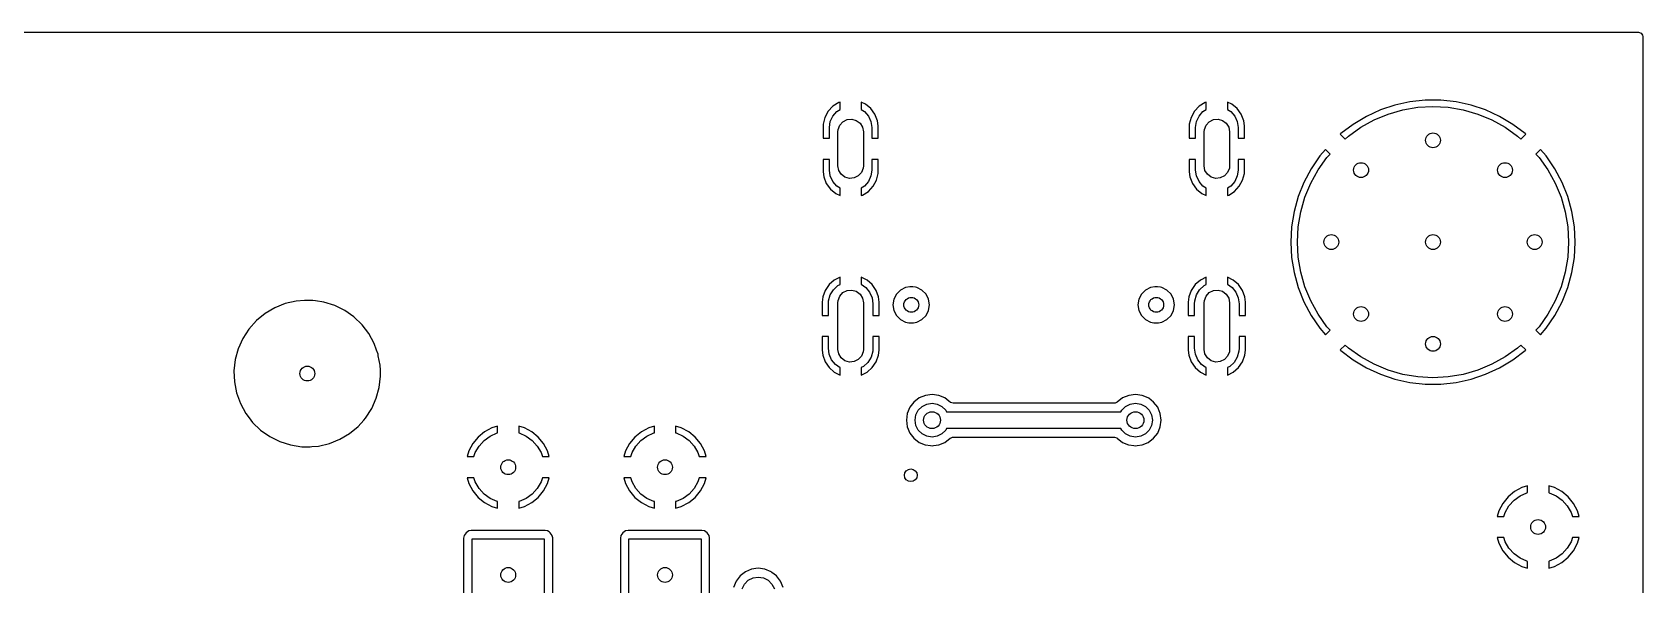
# Model space of a CAD drawing. Extents: x 0 to 2.79, y -2.39 to 0.
# Drawn here: x 1.295 to 2.791, y -0.514 to -0.001 of the extents above; entities that cross this region are included whole.
import ezdxf

# ---------------------------------------------------------------- set-up
doc = ezdxf.new("R2010")
doc.units = 0
doc.header["$MEASUREMENT"] = 0
doc.layers.add('BLACK', color=7, linetype='CONTINUOUS')

msp = doc.modelspace()

# ---------------------------------------------------------------- linework, layer by layer
at = {"layer": 'BLACK', "linetype": 'CONTINUOUS'}
for p, q in [((0.005098, -0.001201), (2.78703, -0.001201)), ((2.78703, -0.001201), (2.78932, -0.001945)), ((2.78932, -0.001945), (2.79073, -0.003894)), ((2.79073, -0.003894), (2.79093, -0.005098)), ((2.79093, -0.005098), (2.79093, -2.38703)), ((2.03425, -0.074602), (2.03114, -0.080268)), ((2.03868, -0.069889), (2.03425, -0.074602)), ((2.04414, -0.066425), (2.03868, -0.069889)), ((2.03868, -0.069889), (2.03868, -0.069889)), ((2.04223, -0.074887), (2.04528, -0.072928)), ((2.04528, -0.066054), (2.04414, -0.066425)), ((2.04528, -0.072928), (2.04528, -0.066054)), ((2.06894, -0.067985), (2.06496, -0.066113)), ((2.06496, -0.066113), (2.06496, -0.072928)), ((2.06496, -0.072928), (2.06801, -0.074887)), ((2.07392, -0.072107), (2.06894, -0.067985)), ((2.07772, -0.077337), (2.07392, -0.072107)), ((2.37441, -0.074602), (2.37129, -0.080268)), ((2.37883, -0.069889), (2.37441, -0.074602)), ((2.38429, -0.066425), (2.37883, -0.069889)), ((2.37883, -0.069889), (2.37883, -0.069889)), ((2.38238, -0.074887), (2.38543, -0.072928)), ((2.38543, -0.066054), (2.38429, -0.066425)), ((2.38543, -0.072928), (2.38543, -0.066054)), ((2.4091, -0.067985), (2.40512, -0.066113)), ((2.40512, -0.066113), (2.40512, -0.072928)), ((2.40512, -0.072928), (2.40817, -0.074887)), ((2.41408, -0.072107), (2.4091, -0.067985)), ((2.41788, -0.077337), (2.41408, -0.072107)), ((2.54717, -0.073361), (2.53419, -0.079366)), ((2.56073, -0.068794), (2.54717, -0.073361)), ((2.55445, -0.077148), (2.56803, -0.073237)), ((2.57469, -0.06572), (2.56073, -0.068794)), ((2.56073, -0.068794), (2.56073, -0.068794)), ((2.56803, -0.073237), (2.58196, -0.070871)), ((2.58891, -0.064173), (2.57469, -0.06572)), ((2.58196, -0.070871), (2.59606, -0.070079)), ((2.60321, -0.064173), (2.58891, -0.064173)), ((2.59606, -0.070079), (2.61017, -0.070871)), ((2.61743, -0.06572), (2.60321, -0.064173)), ((2.61017, -0.070871), (2.6241, -0.073237)), ((2.6314, -0.068794), (2.61743, -0.06572)), ((2.61743, -0.06572), (2.61743, -0.06572)), ((2.6241, -0.073237), (2.63767, -0.077148)), ((2.64495, -0.073361), (2.6314, -0.068794)), ((2.65793, -0.079366), (2.64495, -0.073361)), ((2.03114, -0.080268), (2.02953, -0.086531)), ((2.02953, -0.086531), (2.02953, -0.099606)), ((2.03543, -0.089764), (2.03623, -0.084218)), ((2.03623, -0.084218), (2.03856, -0.079121)), ((2.03856, -0.079121), (2.04223, -0.074887)), ((2.04351, -0.091531), (2.04508, -0.087483)), ((2.04508, -0.087483), (2.048, -0.084275)), ((2.048, -0.084275), (2.05189, -0.082341)), ((2.05189, -0.082341), (2.05621, -0.08194)), ((2.05621, -0.08194), (2.06038, -0.083128)), ((2.06038, -0.083128), (2.06385, -0.085744)), ((2.06385, -0.085744), (2.06613, -0.089434)), ((2.06613, -0.089434), (2.06693, -0.093701)), ((2.06801, -0.074887), (2.07168, -0.079121)), ((2.07168, -0.079121), (2.07401, -0.084218)), ((2.07401, -0.084218), (2.0748, -0.089764)), ((2.07772, -0.077338), (2.07772, -0.077337)), ((2.0801, -0.083349), (2.07772, -0.077338)), ((2.08071, -0.088154), (2.0801, -0.083349)), ((2.0801, -0.083349), (2.0801, -0.083349)), ((2.08071, -0.099606), (2.08071, -0.088154)), ((2.37129, -0.080268), (2.36969, -0.086531)), ((2.36969, -0.086531), (2.36969, -0.099606)), ((2.37559, -0.089764), (2.37639, -0.084218)), ((2.37639, -0.084218), (2.37872, -0.079121)), ((2.37872, -0.079121), (2.38238, -0.074887)), ((2.38367, -0.091531), (2.38523, -0.087483)), ((2.38523, -0.087483), (2.38816, -0.084275)), ((2.38816, -0.084275), (2.39204, -0.082341)), ((2.39204, -0.082341), (2.39637, -0.08194)), ((2.39637, -0.08194), (2.40054, -0.083128)), ((2.40054, -0.083128), (2.404, -0.085744)), ((2.404, -0.085744), (2.40629, -0.089434)), ((2.40629, -0.089434), (2.40709, -0.093701)), ((2.40817, -0.074887), (2.41184, -0.079121)), ((2.41184, -0.079121), (2.41416, -0.084218)), ((2.41416, -0.084218), (2.41496, -0.089764)), ((2.41788, -0.077338), (2.41788, -0.077337)), ((2.42026, -0.083349), (2.41788, -0.077338)), ((2.42087, -0.088154), (2.42026, -0.083349)), ((2.42026, -0.083349), (2.42026, -0.083349)), ((2.42087, -0.099606), (2.42087, -0.088154)), ((2.52194, -0.086739), (2.51055, -0.095394)), ((2.51751, -0.097564), (2.52904, -0.089389)), ((2.53419, -0.079366), (2.52194, -0.086739)), ((2.52194, -0.086739), (2.52194, -0.086739)), ((2.52904, -0.089389), (2.5414, -0.082555)), ((2.53419, -0.079366), (2.53419, -0.079366)), ((2.5414, -0.082555), (2.55445, -0.077148)), ((2.63767, -0.077148), (2.65073, -0.082555)), ((2.65073, -0.082555), (2.66309, -0.089389)), ((2.67019, -0.086739), (2.65793, -0.079366)), ((2.65793, -0.079366), (2.65793, -0.079366)), ((2.66309, -0.089389), (2.67461, -0.097564)), ((2.68157, -0.095394), (2.67019, -0.086739)), ((2.67019, -0.086739), (2.67019, -0.086739)), ((2.02953, -0.099606), (2.02953, -0.099606)), ((2.02953, -0.099606), (2.03543, -0.099606)), ((2.03543, -0.099606), (2.03543, -0.089764)), ((2.04331, -0.093701), (2.04351, -0.091531)), ((2.04331, -0.125197), (2.04331, -0.093701)), ((2.06693, -0.093701), (2.06693, -0.125197)), ((2.0748, -0.089764), (2.0748, -0.099606)), ((2.0748, -0.099606), (2.08071, -0.099606)), ((2.08071, -0.099606), (2.08071, -0.099606)), ((2.36969, -0.099606), (2.36969, -0.099606)), ((2.36969, -0.099606), (2.37559, -0.099606)), ((2.37559, -0.099606), (2.37559, -0.089764)), ((2.38346, -0.093701), (2.38367, -0.091531)), ((2.38346, -0.125197), (2.38346, -0.093701)), ((2.40709, -0.093701), (2.40709, -0.125197)), ((2.41496, -0.089764), (2.41496, -0.099606)), ((2.41496, -0.099606), (2.42087, -0.099606)), ((2.42087, -0.099606), (2.42087, -0.099606)), ((2.51055, -0.095394), (2.50992, -0.095997)), ((2.50992, -0.095997), (2.51433, -0.10041)), ((2.51055, -0.095394), (2.51055, -0.095394)), ((2.51433, -0.10041), (2.51751, -0.097564)), ((2.67461, -0.097564), (2.6778, -0.10041)), ((2.6778, -0.10041), (2.68221, -0.095997)), ((2.68221, -0.095997), (2.68157, -0.095394)), ((2.03543, -0.119291), (2.02953, -0.119291)), ((2.02953, -0.119291), (2.02953, -0.119291)), ((2.02953, -0.119291), (2.02953, -0.130744)), ((2.03543, -0.129134), (2.03543, -0.119291)), ((2.08071, -0.119291), (2.0748, -0.119291)), ((2.0748, -0.119291), (2.0748, -0.129134)), ((2.08071, -0.130744), (2.08071, -0.119291)), ((2.08071, -0.119291), (2.08071, -0.119291)), ((2.37559, -0.119291), (2.36969, -0.119291)), ((2.36969, -0.119291), (2.36969, -0.119291)), ((2.36969, -0.119291), (2.36969, -0.130744)), ((2.37559, -0.129134), (2.37559, -0.119291)), ((2.42087, -0.119291), (2.41496, -0.119291)), ((2.41496, -0.119291), (2.41496, -0.129134)), ((2.42087, -0.132367), (2.42087, -0.119291)), ((2.42087, -0.119291), (2.42087, -0.119291)), ((2.49091, -0.11613), (2.48289, -0.127966)), ((2.48939, -0.129035), (2.49756, -0.117513)), ((2.4961, -0.110021), (2.49091, -0.116129)), ((2.49091, -0.116129), (2.49091, -0.11613)), ((2.50041, -0.114329), (2.4961, -0.110021)), ((2.49756, -0.117513), (2.50041, -0.114329)), ((2.69602, -0.110021), (2.69172, -0.114329)), ((2.69172, -0.114329), (2.69456, -0.117513)), ((2.69456, -0.117513), (2.70274, -0.129035)), ((2.70121, -0.116129), (2.69602, -0.110021)), ((2.70121, -0.11613), (2.70121, -0.116129)), ((2.70924, -0.127966), (2.70121, -0.11613)), ((2.02953, -0.130744), (2.03013, -0.135548)), ((2.03623, -0.13468), (2.03543, -0.129134)), ((2.0441, -0.129463), (2.04331, -0.125197)), ((2.04639, -0.133154), (2.0441, -0.129463)), ((2.04985, -0.13577), (2.04639, -0.133154)), ((2.06224, -0.134622), (2.05835, -0.136557)), ((2.06516, -0.131415), (2.06224, -0.134622)), ((2.06673, -0.127367), (2.06516, -0.131415)), ((2.06693, -0.125197), (2.06673, -0.127367)), ((2.0748, -0.129134), (2.07401, -0.13468)), ((2.0791, -0.138629), (2.08071, -0.132367)), ((2.08071, -0.132367), (2.08071, -0.130744)), ((2.08071, -0.132367), (2.08071, -0.132367)), ((2.36969, -0.130744), (2.37029, -0.135548)), ((2.37639, -0.13468), (2.37559, -0.129134)), ((2.38426, -0.129463), (2.38346, -0.125197)), ((2.38655, -0.133154), (2.38426, -0.129463)), ((2.39001, -0.13577), (2.38655, -0.133154)), ((2.40239, -0.134622), (2.39851, -0.136557)), ((2.40532, -0.131415), (2.40239, -0.134622)), ((2.40689, -0.127367), (2.40532, -0.131415)), ((2.40709, -0.125197), (2.40689, -0.127367)), ((2.41496, -0.129134), (2.41416, -0.13468)), ((2.41926, -0.138629), (2.42087, -0.132367)), ((2.42087, -0.132367), (2.42087, -0.132367)), ((2.48289, -0.127966), (2.47619, -0.140603)), ((2.48256, -0.1414), (2.48939, -0.129035)), ((2.70274, -0.129035), (2.70957, -0.1414)), ((2.71594, -0.140603), (2.70924, -0.127966)), ((2.03013, -0.135548), (2.03013, -0.135549)), ((2.03013, -0.135549), (2.03251, -0.14156)), ((2.03251, -0.14156), (2.03251, -0.14156)), ((2.03251, -0.14156), (2.03632, -0.146791)), ((2.03856, -0.139776), (2.03623, -0.13468)), ((2.03632, -0.146791), (2.0413, -0.150912)), ((2.04223, -0.144011), (2.03856, -0.139776)), ((2.04528, -0.14597), (2.04223, -0.144011)), ((2.04528, -0.152784), (2.04528, -0.14597)), ((2.05403, -0.136957), (2.04985, -0.13577)), ((2.05835, -0.136557), (2.05403, -0.136957)), ((2.06801, -0.144011), (2.06496, -0.14597)), ((2.06496, -0.14597), (2.06496, -0.152843)), ((2.0661, -0.152473), (2.07156, -0.149008)), ((2.07168, -0.139776), (2.06801, -0.144011)), ((2.07156, -0.149008), (2.07599, -0.144295)), ((2.07156, -0.149008), (2.07156, -0.149008)), ((2.07401, -0.13468), (2.07168, -0.139776)), ((2.07599, -0.144295), (2.0791, -0.138629)), ((2.37029, -0.135548), (2.37029, -0.135549)), ((2.37029, -0.135549), (2.37267, -0.14156)), ((2.37267, -0.14156), (2.37267, -0.14156)), ((2.37267, -0.14156), (2.37647, -0.146791)), ((2.37872, -0.139776), (2.37639, -0.13468)), ((2.37647, -0.146791), (2.38145, -0.150912)), ((2.38238, -0.144011), (2.37872, -0.139776)), ((2.38543, -0.14597), (2.38238, -0.144011)), ((2.38543, -0.152784), (2.38543, -0.14597)), ((2.39419, -0.136957), (2.39001, -0.13577)), ((2.39851, -0.136557), (2.39419, -0.136957)), ((2.40817, -0.144011), (2.40512, -0.14597)), ((2.40512, -0.14597), (2.40512, -0.152843)), ((2.40626, -0.152473), (2.41172, -0.149008)), ((2.41184, -0.139776), (2.40817, -0.144011)), ((2.41172, -0.149008), (2.41614, -0.144295)), ((2.41172, -0.149008), (2.41172, -0.149008)), ((2.41416, -0.13468), (2.41184, -0.139776)), ((2.41614, -0.144295), (2.41926, -0.138629)), ((2.47619, -0.140603), (2.47089, -0.153889)), ((2.47715, -0.154453), (2.48256, -0.1414)), ((2.70957, -0.1414), (2.71498, -0.154453)), ((2.72123, -0.153889), (2.71594, -0.140603)), ((2.0413, -0.150912), (2.04528, -0.152784)), ((2.06496, -0.152843), (2.0661, -0.152473)), ((2.38145, -0.150912), (2.38543, -0.152784)), ((2.40512, -0.152843), (2.40626, -0.152473)), ((2.47089, -0.153889), (2.46707, -0.167669)), ((2.47089, -0.153889), (2.47089, -0.153889)), ((2.47324, -0.168029), (2.47715, -0.154453)), ((2.71498, -0.154453), (2.71889, -0.168029)), ((2.72506, -0.167669), (2.72123, -0.153889)), ((2.72123, -0.153889), (2.72123, -0.153889)), ((2.46707, -0.167669), (2.46475, -0.181782)), ((2.47087, -0.181957), (2.47324, -0.168029)), ((2.71889, -0.168029), (2.72126, -0.181957)), ((2.72737, -0.181782), (2.72506, -0.167669)), ((2.46475, -0.181782), (2.46398, -0.196063)), ((2.47008, -0.196063), (2.47087, -0.181957)), ((2.72126, -0.181957), (2.72205, -0.196063)), ((2.72815, -0.196063), (2.72737, -0.181782)), ((2.46398, -0.196063), (2.46475, -0.210344)), ((2.47087, -0.210169), (2.47008, -0.196063)), ((2.72205, -0.196063), (2.72126, -0.210169)), ((2.72737, -0.210344), (2.72815, -0.196063)), ((2.46475, -0.210344), (2.46707, -0.224457)), ((2.47324, -0.224097), (2.47087, -0.210169)), ((2.47715, -0.237673), (2.47324, -0.224097)), ((2.71889, -0.224097), (2.71498, -0.237673)), ((2.72126, -0.210169), (2.71889, -0.224097)), ((2.72506, -0.224457), (2.72737, -0.210344)), ((2.03508, -0.235595), (2.03141, -0.240906)), ((2.03991, -0.231315), (2.03508, -0.235595)), ((2.03908, -0.240302), (2.0432, -0.23646)), ((2.04528, -0.2285), (2.03991, -0.231315)), ((2.0432, -0.23646), (2.04528, -0.235384)), ((2.04528, -0.235384), (2.04528, -0.2285)), ((2.04528, -0.2285), (2.04528, -0.2285)), ((2.07033, -0.231315), (2.06496, -0.2285)), ((2.06496, -0.2285), (2.06496, -0.23523)), ((2.06496, -0.23523), (2.06923, -0.238241)), ((2.06923, -0.238241), (2.07278, -0.242607)), ((2.07516, -0.235595), (2.07033, -0.231315)), ((2.07882, -0.240906), (2.07516, -0.235595)), ((2.10618, -0.2382), (2.10145, -0.240609)), ((2.1101, -0.237579), (2.10618, -0.2382)), ((2.10618, -0.2382), (2.10618, -0.2382)), ((2.11274, -0.237579), (2.1101, -0.237579)), ((2.1101, -0.237579), (2.1101, -0.237579)), ((2.11535, -0.237993), (2.11274, -0.237579)), ((2.11274, -0.237579), (2.11274, -0.237579)), ((2.11666, -0.2382), (2.11535, -0.237993)), ((2.12139, -0.240609), (2.11666, -0.2382)), ((2.11666, -0.2382), (2.11666, -0.2382)), ((2.11666, -0.2382), (2.11666, -0.2382)), ((2.33373, -0.2382), (2.32901, -0.240609)), ((2.33374, -0.2382), (2.33373, -0.2382)), ((2.33766, -0.237579), (2.33374, -0.2382)), ((2.34029, -0.237579), (2.33766, -0.237579)), ((2.33766, -0.237579), (2.33766, -0.237579)), ((2.34291, -0.237993), (2.34029, -0.237579)), ((2.34029, -0.237579), (2.34029, -0.237579)), ((2.34422, -0.2382), (2.34291, -0.237993)), ((2.34895, -0.240609), (2.34422, -0.2382)), ((2.34422, -0.2382), (2.34422, -0.2382)), ((2.34422, -0.2382), (2.34422, -0.2382)), ((2.37524, -0.235595), (2.37157, -0.240906)), ((2.38007, -0.231315), (2.37524, -0.235595)), ((2.37924, -0.240302), (2.38336, -0.23646)), ((2.38543, -0.2285), (2.38007, -0.231315)), ((2.38336, -0.23646), (2.38543, -0.235384)), ((2.38543, -0.235384), (2.38543, -0.2285)), ((2.38543, -0.2285), (2.38543, -0.2285)), ((2.41048, -0.231315), (2.40512, -0.2285)), ((2.40512, -0.2285), (2.40512, -0.23523)), ((2.40512, -0.23523), (2.40938, -0.238241)), ((2.40938, -0.238241), (2.41294, -0.242607)), ((2.41531, -0.235595), (2.41048, -0.231315)), ((2.41898, -0.240906), (2.41531, -0.235595)), ((2.46707, -0.224457), (2.47089, -0.238237)), ((2.47089, -0.238237), (2.47089, -0.238237)), ((2.47089, -0.238237), (2.47619, -0.251523)), ((2.48256, -0.250726), (2.47715, -0.237673)), ((2.71498, -0.237673), (2.70957, -0.250726)), ((2.71594, -0.251523), (2.72123, -0.238237)), ((2.72123, -0.238237), (2.72506, -0.224457)), ((2.72123, -0.238237), (2.72123, -0.238237)), ((1.52984, -0.253152), (1.52016, -0.257052)), ((1.53999, -0.250776), (1.52984, -0.253152)), ((1.54779, -0.250177), (1.53999, -0.250776)), ((1.53999, -0.250776), (1.53999, -0.250776)), ((1.55561, -0.250177), (1.54779, -0.250177)), ((1.54779, -0.250177), (1.54779, -0.250177)), ((1.54779, -0.250177), (1.54779, -0.250177)), ((1.55791, -0.250533), (1.55561, -0.250177)), ((1.56592, -0.251769), (1.55791, -0.250533)), ((1.57586, -0.254917), (1.56592, -0.251769)), ((2.02913, -0.24694), (2.02854, -0.251738)), ((2.02854, -0.251738), (2.02854, -0.251739)), ((2.02854, -0.251739), (2.02854, -0.264173)), ((2.03141, -0.240906), (2.02913, -0.24694)), ((2.02913, -0.24694), (2.02913, -0.24694)), ((2.03141, -0.240906), (2.03141, -0.240906)), ((2.03445, -0.253346), (2.03464, -0.250532)), ((2.03445, -0.264173), (2.03445, -0.253346)), ((2.03464, -0.250532), (2.03616, -0.245112)), ((2.03616, -0.245112), (2.03908, -0.240302)), ((2.04331, -0.252362), (2.04351, -0.250192)), ((2.04331, -0.295669), (2.04331, -0.252362)), ((2.04351, -0.250192), (2.04508, -0.246144)), ((2.04508, -0.246144), (2.048, -0.242937)), ((2.048, -0.242937), (2.05189, -0.241002)), ((2.05189, -0.241002), (2.05621, -0.240602)), ((2.05621, -0.240602), (2.06038, -0.241789)), ((2.06038, -0.241789), (2.06385, -0.244405)), ((2.06385, -0.244405), (2.06613, -0.248096)), ((2.06613, -0.248096), (2.06693, -0.252362)), ((2.06693, -0.252362), (2.06693, -0.295669)), ((2.07278, -0.242607), (2.07502, -0.24777)), ((2.07502, -0.24777), (2.07579, -0.253346)), ((2.07579, -0.253346), (2.07579, -0.264173)), ((2.08111, -0.24694), (2.07882, -0.240906)), ((2.07882, -0.240906), (2.07882, -0.240906)), ((2.08169, -0.251738), (2.08111, -0.24694)), ((2.08111, -0.24694), (2.08111, -0.24694)), ((2.08169, -0.251739), (2.08169, -0.251738)), ((2.08169, -0.254331), (2.08169, -0.251739)), ((2.09529, -0.249089), (2.09446, -0.254331)), ((2.0977, -0.244361), (2.09529, -0.249089)), ((2.09529, -0.249089), (2.09529, -0.249089)), ((2.10145, -0.240609), (2.0977, -0.244361)), ((2.12514, -0.244361), (2.12139, -0.240609)), ((2.12139, -0.240609), (2.12139, -0.240609)), ((2.12755, -0.24909), (2.12514, -0.244361)), ((2.12838, -0.254331), (2.12755, -0.24909)), ((2.32285, -0.249089), (2.32202, -0.254331)), ((2.32525, -0.244361), (2.32285, -0.249089)), ((2.32285, -0.249089), (2.32285, -0.249089)), ((2.32901, -0.240609), (2.32525, -0.244361)), ((2.3527, -0.244361), (2.34895, -0.240609)), ((2.34895, -0.240609), (2.34895, -0.240609)), ((2.35511, -0.24909), (2.3527, -0.244361)), ((2.35594, -0.254331), (2.35511, -0.24909)), ((2.36928, -0.24694), (2.3687, -0.251738)), ((2.3687, -0.251738), (2.3687, -0.251739)), ((2.3687, -0.251739), (2.3687, -0.264173)), ((2.37157, -0.240906), (2.36928, -0.24694)), ((2.36928, -0.24694), (2.36928, -0.24694)), ((2.37157, -0.240906), (2.37157, -0.240906)), ((2.37461, -0.253346), (2.3748, -0.250532)), ((2.37461, -0.264173), (2.37461, -0.253346)), ((2.3748, -0.250532), (2.37632, -0.245112)), ((2.37632, -0.245112), (2.37924, -0.240302)), ((2.38346, -0.252362), (2.38367, -0.250192)), ((2.38346, -0.295669), (2.38346, -0.252362)), ((2.38367, -0.250192), (2.38523, -0.246144)), ((2.38523, -0.246144), (2.38816, -0.242937)), ((2.38816, -0.242937), (2.39204, -0.241002)), ((2.39204, -0.241002), (2.39637, -0.240602)), ((2.39637, -0.240602), (2.40054, -0.241789)), ((2.40054, -0.241789), (2.404, -0.244405)), ((2.404, -0.244405), (2.40629, -0.248096)), ((2.40629, -0.248096), (2.40709, -0.252362)), ((2.40709, -0.252362), (2.40709, -0.295669)), ((2.41294, -0.242607), (2.41518, -0.24777)), ((2.41518, -0.24777), (2.41594, -0.253346)), ((2.41594, -0.253346), (2.41594, -0.264173)), ((2.42127, -0.24694), (2.41898, -0.240906)), ((2.41898, -0.240906), (2.41898, -0.240906)), ((2.42185, -0.251738), (2.42127, -0.24694)), ((2.42127, -0.24694), (2.42127, -0.24694)), ((2.42185, -0.251739), (2.42185, -0.251738)), ((2.42185, -0.264173), (2.42185, -0.251739)), ((2.47619, -0.251523), (2.48289, -0.26416)), ((2.48939, -0.263091), (2.48256, -0.250726)), ((2.70957, -0.250726), (2.70274, -0.263091)), ((2.70924, -0.26416), (2.71594, -0.251523)), ((1.50315, -0.269019), (1.49621, -0.276806)), ((1.5112, -0.262382), (1.50315, -0.269019)), ((1.50315, -0.269019), (1.50315, -0.269019)), ((1.52016, -0.257052), (1.5112, -0.262382)), ((1.58521, -0.259545), (1.57586, -0.254917)), ((1.57586, -0.254917), (1.57586, -0.254917)), ((1.58525, -0.259572), (1.58521, -0.259545)), ((1.58521, -0.259545), (1.58521, -0.259545)), ((1.59374, -0.265546), (1.58525, -0.259572)), ((1.60126, -0.27278), (1.59374, -0.265546)), ((2.02854, -0.264173), (2.02854, -0.264173)), ((2.02854, -0.264173), (2.03445, -0.264173)), ((2.07579, -0.264173), (2.08169, -0.264173)), ((2.08169, -0.264173), (2.08169, -0.254331)), ((2.08169, -0.264173), (2.08169, -0.264173)), ((2.09446, -0.254331), (2.09446, -0.254331)), ((2.09446, -0.254331), (2.09529, -0.259572)), ((2.09529, -0.259572), (2.09529, -0.259572)), ((2.09529, -0.259572), (2.09763, -0.264173)), ((2.09763, -0.264173), (2.0977, -0.2643)), ((2.0977, -0.2643), (2.10145, -0.268052)), ((2.10145, -0.268052), (2.10145, -0.268052)), ((2.10145, -0.268052), (2.10618, -0.270461)), ((2.11666, -0.270461), (2.12139, -0.268052)), ((2.12139, -0.268052), (2.12514, -0.2643)), ((2.12514, -0.2643), (2.12755, -0.259572)), ((2.12755, -0.259572), (2.12838, -0.254331)), ((2.32202, -0.254331), (2.32202, -0.254331)), ((2.32202, -0.254331), (2.32285, -0.259572)), ((2.32285, -0.259572), (2.32285, -0.259572)), ((2.32285, -0.259572), (2.32519, -0.264173)), ((2.32519, -0.264173), (2.32525, -0.2643)), ((2.32525, -0.2643), (2.32901, -0.268052)), ((2.32901, -0.268052), (2.32901, -0.268052)), ((2.32901, -0.268052), (2.33373, -0.270461)), ((2.34422, -0.270461), (2.34895, -0.268052)), ((2.34895, -0.268052), (2.3527, -0.2643)), ((2.3527, -0.2643), (2.35511, -0.259572)), ((2.35511, -0.259572), (2.35594, -0.254331)), ((2.3687, -0.264173), (2.3687, -0.264173)), ((2.3687, -0.264173), (2.37461, -0.264173)), ((2.41594, -0.264173), (2.42185, -0.264173)), ((2.42185, -0.264173), (2.42185, -0.264173)), ((2.48289, -0.26416), (2.49091, -0.275996)), ((2.49756, -0.274613), (2.48939, -0.263091)), ((2.70274, -0.263091), (2.69456, -0.274613)), ((2.70121, -0.275996), (2.70924, -0.26416)), ((1.49621, -0.276806), (1.49054, -0.285562)), ((1.49621, -0.276806), (1.49621, -0.276806)), ((1.60758, -0.281075), (1.60126, -0.27278)), ((1.60126, -0.27278), (1.60126, -0.27278)), ((1.61257, -0.290239), (1.60758, -0.281075)), ((1.60758, -0.281075), (1.60758, -0.281075)), ((1.60758, -0.281075), (1.60758, -0.281075)), ((2.03445, -0.283858), (2.02854, -0.283858)), ((2.02854, -0.283858), (2.02854, -0.283858)), ((2.02854, -0.283858), (2.02854, -0.296292)), ((2.03445, -0.294685), (2.03445, -0.283858)), ((2.08169, -0.283858), (2.07579, -0.283858)), ((2.07579, -0.283858), (2.07579, -0.294685)), ((2.08169, -0.296292), (2.08169, -0.283858)), ((2.08169, -0.283858), (2.08169, -0.283858)), ((2.10618, -0.270461), (2.10618, -0.270461)), ((2.10618, -0.270461), (2.10618, -0.270461)), ((2.10618, -0.270461), (2.10916, -0.270933)), ((2.10916, -0.270933), (2.1101, -0.271083)), ((2.1101, -0.271083), (2.1101, -0.271083)), ((2.1101, -0.271083), (2.11274, -0.271083)), ((2.11274, -0.271083), (2.11358, -0.270949)), ((2.11358, -0.270949), (2.11666, -0.270461)), ((2.33373, -0.270461), (2.33373, -0.270461)), ((2.33373, -0.270461), (2.33374, -0.270461)), ((2.33374, -0.270461), (2.33671, -0.270933)), ((2.33671, -0.270933), (2.33766, -0.271083)), ((2.33766, -0.271083), (2.33766, -0.271083)), ((2.33766, -0.271083), (2.34029, -0.271083)), ((2.34029, -0.271083), (2.34114, -0.270949)), ((2.34114, -0.270949), (2.34422, -0.270461)), ((2.37461, -0.283858), (2.3687, -0.283858)), ((2.3687, -0.283858), (2.3687, -0.283858)), ((2.3687, -0.283858), (2.3687, -0.296292)), ((2.37461, -0.294685), (2.37461, -0.283858)), ((2.42185, -0.283858), (2.41594, -0.283858)), ((2.41594, -0.283858), (2.41594, -0.294685)), ((2.42185, -0.296292), (2.42185, -0.283858)), ((2.42185, -0.283858), (2.42185, -0.283858)), ((2.49091, -0.275996), (2.49091, -0.275997)), ((2.49091, -0.275997), (2.4961, -0.282105)), ((2.4961, -0.282105), (2.50041, -0.277797)), ((2.50041, -0.277797), (2.49756, -0.274613)), ((2.69456, -0.274613), (2.69172, -0.277797)), ((2.69172, -0.277797), (2.69602, -0.282105)), ((2.69602, -0.282105), (2.70121, -0.275997)), ((2.70121, -0.275997), (2.70121, -0.275996)), ((1.48627, -0.295081), (1.48351, -0.305138)), ((1.49054, -0.285562), (1.48627, -0.29508)), ((1.48627, -0.29508), (1.48627, -0.295081)), ((1.61474, -0.296292), (1.61257, -0.290239)), ((1.61609, -0.300056), (1.61474, -0.296292)), ((2.02854, -0.296292), (2.02854, -0.296293)), ((2.02854, -0.296293), (2.02913, -0.301091)), ((2.03522, -0.300262), (2.03445, -0.294685)), ((2.0441, -0.299936), (2.04331, -0.295669)), ((2.06673, -0.29784), (2.06516, -0.301887)), ((2.06693, -0.295669), (2.06673, -0.29784)), ((2.07559, -0.297499), (2.07408, -0.30292)), ((2.07579, -0.294685), (2.07559, -0.297499)), ((2.08111, -0.301091), (2.08169, -0.296293)), ((2.08169, -0.296293), (2.08169, -0.296292)), ((2.3687, -0.296292), (2.3687, -0.296293)), ((2.3687, -0.296293), (2.36928, -0.301091)), ((2.37537, -0.300262), (2.37461, -0.294685)), ((2.38426, -0.299936), (2.38346, -0.295669)), ((2.40689, -0.29784), (2.40532, -0.301887)), ((2.40709, -0.295669), (2.40689, -0.29784)), ((2.41575, -0.297499), (2.41423, -0.30292)), ((2.41594, -0.294685), (2.41575, -0.297499)), ((2.42127, -0.301091), (2.42185, -0.296293)), ((2.42185, -0.296293), (2.42185, -0.296292)), ((2.51433, -0.291716), (2.50992, -0.296129)), ((2.50992, -0.296129), (2.51055, -0.296732)), ((2.51055, -0.296732), (2.52194, -0.305387)), ((2.51751, -0.294561), (2.51433, -0.291716)), ((2.52904, -0.302737), (2.51751, -0.294561)), ((2.67461, -0.294561), (2.66309, -0.302737)), ((2.67019, -0.305387), (2.68157, -0.296732)), ((2.6778, -0.291716), (2.67461, -0.294561)), ((2.68221, -0.296129), (2.6778, -0.291716)), ((2.68157, -0.296732), (2.68221, -0.296129)), ((2.68157, -0.296732), (2.68157, -0.296732)), ((1.48351, -0.305138), (1.48231, -0.315501)), ((1.61638, -0.301571), (1.61609, -0.300056)), ((1.61808, -0.310296), (1.61638, -0.301571)), ((1.61826, -0.314994), (1.61808, -0.310296)), ((2.02913, -0.301091), (2.02913, -0.301092)), ((2.02913, -0.301092), (2.03141, -0.307125)), ((2.03141, -0.307125), (2.03141, -0.307126)), ((2.03141, -0.307126), (2.03508, -0.312437)), ((2.03508, -0.312437), (2.03991, -0.316716)), ((2.03746, -0.305424), (2.03522, -0.300262)), ((2.04101, -0.309791), (2.03746, -0.305424)), ((2.04528, -0.312802), (2.04101, -0.309791)), ((2.04639, -0.303626), (2.0441, -0.299936)), ((2.04528, -0.319532), (2.04528, -0.312802)), ((2.04985, -0.306242), (2.04639, -0.303626)), ((2.05403, -0.30743), (2.04985, -0.306242)), ((2.05835, -0.307029), (2.05403, -0.30743)), ((2.06224, -0.305095), (2.05835, -0.307029)), ((2.06516, -0.301887), (2.06224, -0.305095)), ((2.06704, -0.311571), (2.06496, -0.312647)), ((2.06496, -0.312647), (2.06496, -0.319532)), ((2.07115, -0.307729), (2.06704, -0.311571)), ((2.07033, -0.316716), (2.07516, -0.312437)), ((2.07408, -0.30292), (2.07115, -0.307729)), ((2.07516, -0.312437), (2.07882, -0.307126)), ((2.07882, -0.307125), (2.08111, -0.301092)), ((2.07882, -0.307126), (2.07882, -0.307125)), ((2.08111, -0.301092), (2.08111, -0.301091)), ((2.36928, -0.301091), (2.36928, -0.301092)), ((2.36928, -0.301092), (2.37157, -0.307125)), ((2.37157, -0.307125), (2.37157, -0.307126)), ((2.37157, -0.307126), (2.37524, -0.312437)), ((2.37524, -0.312437), (2.38007, -0.316716)), ((2.37762, -0.305424), (2.37537, -0.300262)), ((2.38117, -0.309791), (2.37762, -0.305424)), ((2.38543, -0.312802), (2.38117, -0.309791)), ((2.38655, -0.303626), (2.38426, -0.299936)), ((2.38543, -0.319532), (2.38543, -0.312802)), ((2.39001, -0.306242), (2.38655, -0.303626)), ((2.39419, -0.30743), (2.39001, -0.306242)), ((2.39851, -0.307029), (2.39419, -0.30743)), ((2.40239, -0.305095), (2.39851, -0.307029)), ((2.40532, -0.301887), (2.40239, -0.305095)), ((2.4072, -0.311571), (2.40512, -0.312647)), ((2.40512, -0.312647), (2.40512, -0.319532)), ((2.41131, -0.307729), (2.4072, -0.311571)), ((2.41048, -0.316716), (2.41531, -0.312437)), ((2.41423, -0.30292), (2.41131, -0.307729)), ((2.41531, -0.312437), (2.41898, -0.307126)), ((2.41898, -0.307125), (2.42127, -0.301092)), ((2.41898, -0.307126), (2.41898, -0.307125)), ((2.42127, -0.301092), (2.42127, -0.301091)), ((2.52194, -0.305387), (2.52194, -0.305387)), ((2.52194, -0.305387), (2.53419, -0.31276)), ((2.5414, -0.309571), (2.52904, -0.302737)), ((2.53419, -0.31276), (2.53419, -0.31276)), ((2.53419, -0.31276), (2.54717, -0.318765)), ((2.55445, -0.314977), (2.5414, -0.309571)), ((2.65073, -0.309571), (2.63767, -0.314977)), ((2.64495, -0.318765), (2.65793, -0.31276)), ((2.66309, -0.302737), (2.65073, -0.309571)), ((2.65793, -0.31276), (2.67019, -0.305387)), ((2.65793, -0.31276), (2.65793, -0.31276)), ((2.67019, -0.305387), (2.67019, -0.305387)), ((1.48231, -0.315501), (1.48231, -0.315501)), ((1.48231, -0.315501), (1.48271, -0.325924)), ((1.48271, -0.325924), (1.4847, -0.336164)), ((1.61728, -0.331082), (1.61848, -0.32072)), ((1.61848, -0.32072), (1.61826, -0.314994)), ((2.03991, -0.316716), (2.03991, -0.316716)), ((2.03991, -0.316716), (2.04528, -0.319532)), ((2.06496, -0.319532), (2.07033, -0.316716)), ((2.07033, -0.316716), (2.07033, -0.316716)), ((2.38007, -0.316716), (2.38007, -0.316716)), ((2.38007, -0.316716), (2.38543, -0.319532)), ((2.40512, -0.319532), (2.41048, -0.316716)), ((2.41048, -0.316716), (2.41048, -0.316716)), ((2.54717, -0.318765), (2.56073, -0.323332)), ((2.56803, -0.318889), (2.55445, -0.314977)), ((2.56073, -0.323332), (2.57469, -0.326406)), ((2.58196, -0.321255), (2.56803, -0.318889)), ((2.57469, -0.326406), (2.57469, -0.326406)), ((2.57469, -0.326406), (2.58891, -0.327953)), ((2.59606, -0.322047), (2.58196, -0.321255)), ((2.58891, -0.327953), (2.60321, -0.327953)), ((2.61017, -0.321255), (2.59606, -0.322047)), ((2.60321, -0.327953), (2.61743, -0.326406)), ((2.6241, -0.318889), (2.61017, -0.321255)), ((2.61743, -0.326406), (2.6314, -0.323332)), ((2.63767, -0.314977), (2.6241, -0.318889)), ((2.6314, -0.323332), (2.64495, -0.318765)), ((2.6314, -0.323332), (2.6314, -0.323332)), ((1.4847, -0.336164), (1.48822, -0.345981)), ((1.61025, -0.350659), (1.61452, -0.34114)), ((1.61452, -0.34114), (1.61728, -0.331082)), ((2.11879, -0.340766), (2.11385, -0.344556)), ((2.12454, -0.338384), (2.11879, -0.340766)), ((2.11879, -0.340766), (2.11879, -0.340766)), ((2.13071, -0.337572), (2.12454, -0.338384)), ((2.12454, -0.338384), (2.12454, -0.338384)), ((2.13688, -0.338384), (2.13071, -0.337572)), ((2.13071, -0.337572), (2.13071, -0.337572)), ((2.14263, -0.340766), (2.13688, -0.338384)), ((2.13688, -0.338384), (2.13688, -0.338384)), ((2.14643, -0.343681), (2.14263, -0.340766)), ((2.14263, -0.340766), (2.14263, -0.340766)), ((2.14263, -0.340766), (2.14263, -0.340766)), ((2.14765, -0.344617), (2.14643, -0.343681)), ((2.30776, -0.340766), (2.30262, -0.344711)), ((2.31351, -0.338384), (2.30776, -0.340766)), ((2.30776, -0.340766), (2.30776, -0.340766)), ((2.31968, -0.337572), (2.31351, -0.338384)), ((2.31351, -0.338384), (2.31351, -0.338384)), ((2.31969, -0.337572), (2.31968, -0.337572)), ((2.32586, -0.338384), (2.31969, -0.337572)), ((2.33161, -0.340766), (2.32586, -0.338384)), ((2.32586, -0.338384), (2.32586, -0.338384)), ((2.3321, -0.34114), (2.33161, -0.340766)), ((2.33161, -0.340766), (2.33161, -0.340766)), ((2.33161, -0.340766), (2.33161, -0.340766)), ((2.33655, -0.344556), (2.3321, -0.34114)), ((1.48822, -0.345981), (1.49321, -0.355145)), ((1.49321, -0.355145), (1.49321, -0.355145)), ((1.49321, -0.355145), (1.4963, -0.359206)), ((1.60458, -0.359414), (1.61025, -0.350659)), ((2.10768, -0.355246), (2.10686, -0.361417)), ((2.11006, -0.349495), (2.10768, -0.355245)), ((2.10768, -0.355245), (2.10768, -0.355246)), ((2.11385, -0.344556), (2.11006, -0.349494)), ((2.11006, -0.349494), (2.11006, -0.349495)), ((2.11385, -0.344556), (2.11385, -0.344556)), ((2.11496, -0.361417), (2.11573, -0.356551)), ((2.11573, -0.356551), (2.11797, -0.352161)), ((2.11797, -0.352161), (2.12145, -0.348677)), ((2.12145, -0.348677), (2.12584, -0.34644)), ((2.12584, -0.34644), (2.13071, -0.345669)), ((2.13071, -0.345669), (2.13558, -0.34644)), ((2.13558, -0.34644), (2.13997, -0.348677)), ((2.13997, -0.348677), (2.14345, -0.352161)), ((2.14345, -0.352161), (2.14415, -0.353543)), ((2.14415, -0.353543), (2.30624, -0.353543)), ((2.14799, -0.344905), (2.14765, -0.344617)), ((2.15028, -0.34565), (2.14799, -0.344905)), ((2.30012, -0.34565), (2.15028, -0.34565)), ((2.30073, -0.345602), (2.30012, -0.34565)), ((2.30258, -0.344657), (2.30073, -0.345602)), ((2.30262, -0.344711), (2.30258, -0.344657)), ((2.30624, -0.353543), (2.30694, -0.352161)), ((2.30694, -0.352161), (2.31043, -0.348677)), ((2.31043, -0.348677), (2.31482, -0.34644)), ((2.31482, -0.34644), (2.31969, -0.345669)), ((2.31969, -0.345669), (2.32455, -0.34644)), ((2.32455, -0.34644), (2.32894, -0.348677)), ((2.32894, -0.348677), (2.33243, -0.352161)), ((2.33243, -0.352161), (2.33466, -0.356551)), ((2.33466, -0.356551), (2.33543, -0.361417)), ((2.34034, -0.349494), (2.33655, -0.344556)), ((2.33655, -0.344556), (2.33655, -0.344556)), ((2.33655, -0.344556), (2.33655, -0.344556)), ((2.33655, -0.344556), (2.33655, -0.344556)), ((2.33655, -0.344556), (2.33655, -0.344556)), ((2.34034, -0.349495), (2.34034, -0.349494)), ((2.34065, -0.350264), (2.34034, -0.349495)), ((2.34272, -0.355246), (2.34065, -0.350264)), ((2.34353, -0.361417), (2.34272, -0.355246)), ((1.4963, -0.359206), (1.49953, -0.363441)), ((1.49953, -0.363441), (1.50704, -0.370674)), ((1.50704, -0.370674), (1.51558, -0.376675)), ((1.58063, -0.379169), (1.58959, -0.373838)), ((1.58959, -0.373838), (1.59764, -0.367202)), ((1.59764, -0.367202), (1.60279, -0.361417)), ((1.60279, -0.361417), (1.60458, -0.359414)), ((1.71503, -0.372225), (1.70903, -0.377144)), ((1.72187, -0.368569), (1.71503, -0.372224)), ((1.71503, -0.372224), (1.71503, -0.372225)), ((1.72028, -0.376137), (1.72667, -0.373291)), ((1.72717, -0.366962), (1.72187, -0.368569)), ((1.72187, -0.368569), (1.72187, -0.368569)), ((1.72667, -0.373291), (1.72717, -0.373185)), ((1.72717, -0.373185), (1.72717, -0.366962)), ((1.75215, -0.368569), (1.74685, -0.366962)), ((1.74685, -0.366962), (1.74685, -0.373185)), ((1.74685, -0.373185), (1.74735, -0.373291)), ((1.74735, -0.373291), (1.75374, -0.376137)), ((1.75899, -0.372224), (1.75215, -0.368569)), ((1.75215, -0.368569), (1.75215, -0.368569)), ((1.75899, -0.372225), (1.75899, -0.372224)), ((1.76498, -0.377144), (1.75899, -0.372225)), ((1.8607, -0.372225), (1.8547, -0.377144)), ((1.86754, -0.368569), (1.8607, -0.372224)), ((1.8607, -0.372224), (1.8607, -0.372225)), ((1.86594, -0.376137), (1.87234, -0.373291)), ((1.87283, -0.366962), (1.86754, -0.368569)), ((1.86754, -0.368569), (1.86754, -0.368569)), ((1.87234, -0.373291), (1.87283, -0.373185)), ((1.87283, -0.373185), (1.87283, -0.366962)), ((1.89782, -0.368569), (1.89252, -0.366962)), ((1.89252, -0.366962), (1.89252, -0.373185)), ((1.89252, -0.373185), (1.89302, -0.373291)), ((1.89302, -0.373291), (1.89941, -0.376137)), ((1.90466, -0.372224), (1.89782, -0.368569)), ((1.89782, -0.368569), (1.89782, -0.368569)), ((1.90466, -0.372225), (1.90466, -0.372224)), ((1.91065, -0.377144), (1.90466, -0.372225)), ((2.10686, -0.361417), (2.10686, -0.361417)), ((2.10686, -0.361417), (2.10768, -0.367589)), ((2.10768, -0.367589), (2.10768, -0.367589)), ((2.10768, -0.367589), (2.11006, -0.37334)), ((2.11006, -0.37334), (2.11006, -0.37334)), ((2.11006, -0.37334), (2.11385, -0.378279)), ((2.11573, -0.366284), (2.11496, -0.361417)), ((2.11797, -0.370674), (2.11573, -0.366284)), ((2.12145, -0.374158), (2.11797, -0.370674)), ((2.14345, -0.370674), (2.13997, -0.374158)), ((2.14415, -0.369291), (2.14345, -0.370674)), ((2.30624, -0.369291), (2.14415, -0.369291)), ((2.30694, -0.370674), (2.30624, -0.369291)), ((2.31043, -0.374158), (2.30694, -0.370674)), ((2.33243, -0.370674), (2.32894, -0.374158)), ((2.33466, -0.366284), (2.33243, -0.370674)), ((2.33543, -0.361417), (2.33466, -0.366284)), ((2.33655, -0.378279), (2.34034, -0.37334)), ((2.34034, -0.37334), (2.34272, -0.367589)), ((2.34272, -0.367589), (2.34353, -0.361417)), ((1.51558, -0.376675), (1.51558, -0.376675)), ((1.51558, -0.376675), (1.51558, -0.376675)), ((1.51558, -0.376675), (1.52492, -0.381304)), ((1.52492, -0.381304), (1.52492, -0.381304)), ((1.52492, -0.381304), (1.52492, -0.381304)), ((1.52492, -0.381304), (1.53487, -0.384451)), ((1.53487, -0.384451), (1.54518, -0.386043)), ((1.54518, -0.386043), (1.54518, -0.386043)), ((1.54518, -0.386043), (1.553, -0.386043)), ((1.553, -0.386043), (1.55461, -0.385919)), ((1.553, -0.386043), (1.553, -0.386043)), ((1.55461, -0.385919), (1.56079, -0.385445)), ((1.56079, -0.385445), (1.57095, -0.383068)), ((1.56079, -0.385445), (1.56079, -0.385445)), ((1.56079, -0.385445), (1.56079, -0.385445)), ((1.57095, -0.383068), (1.58063, -0.379169)), ((1.70411, -0.38314), (1.70046, -0.389979)), ((1.70903, -0.377145), (1.70411, -0.383139)), ((1.70411, -0.383139), (1.70411, -0.38314)), ((1.70644, -0.391507), (1.70993, -0.385448)), ((1.70903, -0.377144), (1.70903, -0.377145)), ((1.70993, -0.385448), (1.71462, -0.380249)), ((1.71462, -0.380249), (1.72028, -0.376137)), ((1.75374, -0.376137), (1.7594, -0.380249)), ((1.7594, -0.380249), (1.76408, -0.385448)), ((1.76408, -0.385448), (1.76758, -0.391507)), ((1.76498, -0.377145), (1.76498, -0.377144)), ((1.7699, -0.383139), (1.76498, -0.377145)), ((1.7699, -0.38314), (1.7699, -0.383139)), ((1.77356, -0.389979), (1.7699, -0.38314)), ((1.84978, -0.38314), (1.84613, -0.389979)), ((1.8547, -0.377145), (1.84978, -0.383139)), ((1.84978, -0.383139), (1.84978, -0.38314)), ((1.85211, -0.391507), (1.8556, -0.385448)), ((1.8547, -0.377144), (1.8547, -0.377145)), ((1.8556, -0.385448), (1.86028, -0.380249)), ((1.86028, -0.380249), (1.86594, -0.376137)), ((1.89941, -0.376137), (1.90507, -0.380249)), ((1.90507, -0.380249), (1.90975, -0.385448)), ((1.90975, -0.385448), (1.91325, -0.391507)), ((1.91065, -0.377145), (1.91065, -0.377144)), ((1.91557, -0.383139), (1.91065, -0.377145)), ((1.91557, -0.38314), (1.91557, -0.383139)), ((1.91923, -0.389979), (1.91557, -0.38314)), ((2.11385, -0.378279), (2.11385, -0.378279)), ((2.11385, -0.378279), (2.11879, -0.382068)), ((2.11879, -0.382068), (2.11879, -0.382068)), ((2.11879, -0.382068), (2.11879, -0.382068)), ((2.11879, -0.382068), (2.12419, -0.384307)), ((2.12584, -0.376395), (2.12145, -0.374158)), ((2.12419, -0.384307), (2.12454, -0.384451)), ((2.12454, -0.384451), (2.12917, -0.38506)), ((2.13071, -0.377165), (2.12584, -0.376395)), ((2.12917, -0.38506), (2.13071, -0.385263)), ((2.13558, -0.376395), (2.13071, -0.377165)), ((2.13071, -0.385263), (2.13222, -0.385064)), ((2.13071, -0.385263), (2.13071, -0.385263)), ((2.13071, -0.385263), (2.13071, -0.385263)), ((2.13222, -0.385064), (2.13688, -0.384451)), ((2.13997, -0.374158), (2.13558, -0.376395)), ((2.13688, -0.384451), (2.14263, -0.382068)), ((2.14263, -0.382068), (2.14757, -0.378279)), ((2.14757, -0.378279), (2.14777, -0.378123)), ((2.14757, -0.378279), (2.14757, -0.378279)), ((2.14777, -0.378123), (2.14781, -0.378178)), ((2.14781, -0.378178), (2.14967, -0.377233)), ((2.14967, -0.377233), (2.15028, -0.377185)), ((2.15028, -0.377185), (2.30012, -0.377185)), ((2.30012, -0.377185), (2.30241, -0.377929)), ((2.30241, -0.377929), (2.30274, -0.378217)), ((2.30274, -0.378217), (2.30282, -0.378279)), ((2.30282, -0.378279), (2.30282, -0.378279)), ((2.30282, -0.378279), (2.30776, -0.382068)), ((2.30776, -0.382068), (2.30776, -0.382068)), ((2.30776, -0.382068), (2.30776, -0.382068)), ((2.30776, -0.382068), (2.31317, -0.384307)), ((2.31482, -0.376395), (2.31043, -0.374158)), ((2.31317, -0.384307), (2.31351, -0.384451)), ((2.31351, -0.384451), (2.31814, -0.38506)), ((2.31969, -0.377165), (2.31482, -0.376395)), ((2.31814, -0.38506), (2.31968, -0.385263)), ((2.31968, -0.385263), (2.31969, -0.385263)), ((2.32455, -0.376395), (2.31969, -0.377165)), ((2.31969, -0.385263), (2.32119, -0.385064)), ((2.31969, -0.385263), (2.31969, -0.385263)), ((2.32119, -0.385064), (2.32586, -0.384451)), ((2.32894, -0.374158), (2.32455, -0.376395)), ((2.32586, -0.384451), (2.33161, -0.382068)), ((2.33161, -0.382068), (2.33655, -0.378279)), ((1.70046, -0.389979), (1.69885, -0.395276)), ((1.69885, -0.395276), (1.70521, -0.395276)), ((1.70046, -0.389979), (1.70046, -0.389979)), ((1.70521, -0.395276), (1.70644, -0.391507)), ((1.76758, -0.391507), (1.7688, -0.395276)), ((1.7688, -0.395276), (1.77516, -0.395276)), ((1.77516, -0.395276), (1.77356, -0.389979)), ((1.77356, -0.389979), (1.77356, -0.389979)), ((1.84613, -0.389979), (1.84452, -0.395276)), ((1.84452, -0.395276), (1.85088, -0.395276)), ((1.84613, -0.389979), (1.84613, -0.389979)), ((1.85088, -0.395276), (1.85211, -0.391507)), ((1.91325, -0.391507), (1.91447, -0.395276)), ((1.91447, -0.395276), (1.92083, -0.395276)), ((1.92083, -0.395276), (1.91923, -0.389979)), ((1.91923, -0.389979), (1.91923, -0.389979)), ((1.70521, -0.414961), (1.69885, -0.414961)), ((1.69885, -0.414961), (1.70046, -0.420257)), ((1.70644, -0.418729), (1.70521, -0.414961)), ((1.70993, -0.424788), (1.70644, -0.418729)), ((1.76758, -0.418729), (1.76408, -0.424788)), ((1.7688, -0.414961), (1.76758, -0.418729)), ((1.77516, -0.414961), (1.7688, -0.414961)), ((1.77356, -0.420257), (1.77516, -0.414961)), ((1.85088, -0.414961), (1.84452, -0.414961)), ((1.84452, -0.414961), (1.84613, -0.420257)), ((1.85211, -0.418729), (1.85088, -0.414961)), ((1.8556, -0.424788), (1.85211, -0.418729)), ((1.91325, -0.418729), (1.90975, -0.424788)), ((1.91447, -0.414961), (1.91325, -0.418729)), ((1.92083, -0.414961), (1.91447, -0.414961)), ((1.91923, -0.420257), (1.92083, -0.414961)), ((1.70046, -0.420257), (1.70046, -0.420257)), ((1.70046, -0.420257), (1.70411, -0.427097)), ((1.70411, -0.427097), (1.70411, -0.427097)), ((1.70411, -0.427097), (1.70903, -0.433091)), ((1.70903, -0.433091), (1.70903, -0.433092)), ((1.70903, -0.433092), (1.71503, -0.438012)), ((1.71462, -0.429987), (1.70993, -0.424788)), ((1.72028, -0.434099), (1.71462, -0.429987)), ((1.7594, -0.429987), (1.75374, -0.434099)), ((1.75899, -0.438012), (1.76498, -0.433092)), ((1.76408, -0.424788), (1.7594, -0.429987)), ((1.76498, -0.433091), (1.7699, -0.427097)), ((1.76498, -0.433092), (1.76498, -0.433091)), ((1.7699, -0.427097), (1.77356, -0.420257)), ((1.7699, -0.427097), (1.7699, -0.427097)), ((1.77356, -0.420257), (1.77356, -0.420257)), ((1.84613, -0.420257), (1.84613, -0.420257)), ((1.84613, -0.420257), (1.84978, -0.427097)), ((1.84978, -0.427097), (1.84978, -0.427097)), ((1.84978, -0.427097), (1.8547, -0.433091)), ((1.8547, -0.433091), (1.8547, -0.433092)), ((1.8547, -0.433092), (1.8607, -0.438012)), ((1.86028, -0.429987), (1.8556, -0.424788)), ((1.86594, -0.434099), (1.86028, -0.429987)), ((1.90507, -0.429987), (1.89941, -0.434099)), ((1.90466, -0.438012), (1.91065, -0.433092)), ((1.90975, -0.424788), (1.90507, -0.429987)), ((1.91065, -0.433091), (1.91557, -0.427097)), ((1.91065, -0.433092), (1.91065, -0.433091)), ((1.91557, -0.427097), (1.91923, -0.420257)), ((1.91557, -0.427097), (1.91557, -0.427097)), ((1.91923, -0.420257), (1.91923, -0.420257)), ((2.66573, -0.432657), (2.66081, -0.438651)), ((2.67172, -0.427736), (2.66573, -0.432656)), ((2.66573, -0.432656), (2.66573, -0.432657)), ((2.67131, -0.435761), (2.67697, -0.431649)), ((2.67856, -0.424081), (2.67172, -0.427736)), ((2.67172, -0.427736), (2.67172, -0.427736)), ((2.67697, -0.431649), (2.68336, -0.428803)), ((2.68386, -0.422474), (2.67856, -0.424081)), ((2.67856, -0.424081), (2.67856, -0.424081)), ((2.68336, -0.428803), (2.68386, -0.428697)), ((2.68386, -0.428697), (2.68386, -0.422474)), ((2.70884, -0.424081), (2.70354, -0.422474)), ((2.70354, -0.422474), (2.70354, -0.428697)), ((2.70354, -0.428697), (2.70404, -0.428803)), ((2.70404, -0.428803), (2.71043, -0.431649)), ((2.71568, -0.427736), (2.70884, -0.424081)), ((2.70884, -0.424081), (2.70884, -0.424081)), ((2.71043, -0.431649), (2.71609, -0.435761)), ((2.72167, -0.432656), (2.71568, -0.427736)), ((2.71568, -0.427736), (2.71568, -0.427736)), ((2.72167, -0.432657), (2.72167, -0.432656)), ((2.72659, -0.438651), (2.72167, -0.432657)), ((1.71503, -0.438012), (1.71503, -0.438012)), ((1.71503, -0.438012), (1.72187, -0.441667)), ((1.72667, -0.436945), (1.72028, -0.434099)), ((1.72187, -0.441667), (1.72187, -0.441667)), ((1.72187, -0.441667), (1.72717, -0.443274)), ((1.72717, -0.437051), (1.72667, -0.436945)), ((1.72717, -0.443274), (1.72717, -0.437051)), ((1.72717, -0.443274), (1.72717, -0.443274)), ((1.74735, -0.436945), (1.74685, -0.437051)), ((1.74685, -0.437051), (1.74685, -0.443274)), ((1.74685, -0.443274), (1.75215, -0.441667)), ((1.75374, -0.434099), (1.74735, -0.436945)), ((1.75215, -0.441667), (1.75899, -0.438012)), ((1.75215, -0.441667), (1.75215, -0.441667)), ((1.75899, -0.438012), (1.75899, -0.438012)), ((1.8607, -0.438012), (1.8607, -0.438012)), ((1.8607, -0.438012), (1.86754, -0.441667)), ((1.87234, -0.436945), (1.86594, -0.434099)), ((1.86754, -0.441667), (1.86754, -0.441667)), ((1.86754, -0.441667), (1.87283, -0.443274)), ((1.87283, -0.437051), (1.87234, -0.436945)), ((1.87283, -0.443274), (1.87283, -0.437051)), ((1.87283, -0.443274), (1.87283, -0.443274)), ((1.89302, -0.436945), (1.89252, -0.437051)), ((1.89252, -0.437051), (1.89252, -0.443274)), ((1.89252, -0.443274), (1.89782, -0.441667)), ((1.89941, -0.434099), (1.89302, -0.436945)), ((1.89782, -0.441667), (1.90466, -0.438012)), ((1.89782, -0.441667), (1.89782, -0.441667)), ((1.90466, -0.438012), (1.90466, -0.438012)), ((2.65715, -0.445491), (2.65554, -0.450787)), ((2.66081, -0.438651), (2.65715, -0.445491)), ((2.65715, -0.445491), (2.65715, -0.445491)), ((2.66081, -0.438651), (2.66081, -0.438651)), ((2.6619, -0.450787), (2.66313, -0.447019)), ((2.66313, -0.447019), (2.66663, -0.44096)), ((2.66663, -0.44096), (2.67131, -0.435761)), ((2.71609, -0.435761), (2.72077, -0.44096)), ((2.72077, -0.44096), (2.72427, -0.447019)), ((2.72427, -0.447019), (2.7255, -0.450787)), ((2.73025, -0.445491), (2.72659, -0.438651)), ((2.72659, -0.438651), (2.72659, -0.438651)), ((2.73186, -0.450787), (2.73025, -0.445491)), ((2.73025, -0.445491), (2.73025, -0.445491)), ((1.70277, -0.46376), (1.70046, -0.464218)), ((1.77125, -0.46376), (1.70277, -0.46376)), ((1.70277, -0.46376), (1.70277, -0.46376)), ((1.70277, -0.46376), (1.70277, -0.46376)), ((1.77355, -0.464218), (1.77125, -0.46376)), ((1.77125, -0.46376), (1.77125, -0.46376)), ((1.84843, -0.46376), (1.84613, -0.464218)), ((1.84844, -0.46376), (1.84843, -0.46376)), ((1.91692, -0.46376), (1.84844, -0.46376)), ((1.84844, -0.46376), (1.84844, -0.46376)), ((1.91922, -0.464218), (1.91692, -0.46376)), ((1.91692, -0.46376), (1.91692, -0.46376)), ((2.65554, -0.450787), (2.6619, -0.450787)), ((2.7255, -0.450787), (2.73186, -0.450787)), ((1.69611, -0.468574), (1.69565, -0.470876)), ((1.69565, -0.470876), (1.69565, -0.470876)), ((1.69565, -0.470876), (1.69565, -0.53936)), ((1.69785, -0.465963), (1.69611, -0.468573)), ((1.69611, -0.468573), (1.69611, -0.468574)), ((1.70046, -0.464218), (1.69785, -0.465962)), ((1.69785, -0.465962), (1.69785, -0.465963)), ((1.70046, -0.464218), (1.70046, -0.464218)), ((1.70354, -0.538583), (1.70354, -0.471654)), ((1.70354, -0.471654), (1.77047, -0.471654)), ((1.77047, -0.471654), (1.77047, -0.538583)), ((1.77497, -0.465162), (1.77355, -0.464218)), ((1.77355, -0.464218), (1.77355, -0.464218)), ((1.77355, -0.464218), (1.77355, -0.464218)), ((1.77355, -0.464218), (1.77355, -0.464218)), ((1.77616, -0.465963), (1.77497, -0.465162)), ((1.77791, -0.468574), (1.77616, -0.465963)), ((1.77797, -0.468891), (1.77791, -0.468574)), ((1.77835, -0.470793), (1.77797, -0.468891)), ((1.77837, -0.470876), (1.77835, -0.470793)), ((1.77837, -0.53936), (1.77837, -0.470876)), ((1.84178, -0.468574), (1.84132, -0.470876)), ((1.84132, -0.470876), (1.84132, -0.470876)), ((1.84132, -0.470876), (1.84132, -0.53936)), ((1.84352, -0.465963), (1.84178, -0.468573)), ((1.84178, -0.468573), (1.84178, -0.468574)), ((1.84613, -0.464218), (1.84352, -0.465962)), ((1.84352, -0.465962), (1.84352, -0.465963)), ((1.84613, -0.464218), (1.84613, -0.464218)), ((1.84921, -0.538583), (1.84921, -0.471654)), ((1.84921, -0.471654), (1.91614, -0.471654)), ((1.91614, -0.471654), (1.91614, -0.538583)), ((1.92063, -0.465162), (1.91922, -0.464218)), ((1.91922, -0.464218), (1.91922, -0.464218)), ((1.91922, -0.464218), (1.91922, -0.464218)), ((1.91922, -0.464218), (1.91922, -0.464218)), ((1.92183, -0.465963), (1.92063, -0.465162)), ((1.92358, -0.468574), (1.92183, -0.465963)), ((1.92364, -0.468891), (1.92358, -0.468574)), ((1.92396, -0.470472), (1.92364, -0.468891)), ((1.92402, -0.470793), (1.92396, -0.470472)), ((1.92404, -0.470876), (1.92402, -0.470793)), ((1.92404, -0.53936), (1.92404, -0.470876)), ((2.6619, -0.470472), (2.65554, -0.470472)), ((2.65554, -0.470472), (2.65715, -0.475769)), ((2.65715, -0.475769), (2.65715, -0.475769)), ((2.65715, -0.475769), (2.66081, -0.482608)), ((2.66313, -0.474241), (2.6619, -0.470472)), ((2.66663, -0.4803), (2.66313, -0.474241)), ((2.72427, -0.474241), (2.72077, -0.4803)), ((2.7255, -0.470472), (2.72427, -0.474241)), ((2.73186, -0.470472), (2.7255, -0.470472)), ((2.72659, -0.482608), (2.73025, -0.475769)), ((2.73025, -0.475769), (2.73186, -0.470472)), ((2.73025, -0.475769), (2.73025, -0.475769)), ((2.66081, -0.482608), (2.66081, -0.482609)), ((2.66081, -0.482609), (2.66573, -0.488603)), ((2.66573, -0.488603), (2.66573, -0.488604)), ((2.66573, -0.488604), (2.67172, -0.493523)), ((2.67131, -0.485499), (2.66663, -0.4803)), ((2.67697, -0.489611), (2.67131, -0.485499)), ((2.67172, -0.493523), (2.67172, -0.493524)), ((2.67172, -0.493524), (2.67856, -0.497179)), ((2.68336, -0.492457), (2.67697, -0.489611)), ((2.68386, -0.492563), (2.68336, -0.492457)), ((2.68386, -0.498786), (2.68386, -0.492563)), ((2.70404, -0.492457), (2.70354, -0.492563)), ((2.70354, -0.492563), (2.70354, -0.498786)), ((2.71043, -0.489611), (2.70404, -0.492457)), ((2.70884, -0.497179), (2.71568, -0.493524)), ((2.71609, -0.485499), (2.71043, -0.489611)), ((2.71568, -0.493523), (2.72167, -0.488604)), ((2.71568, -0.493524), (2.71568, -0.493523)), ((2.72077, -0.4803), (2.71609, -0.485499)), ((2.72167, -0.488603), (2.72659, -0.482609)), ((2.72167, -0.488604), (2.72167, -0.488603)), ((2.72659, -0.482609), (2.72659, -0.482608)), ((1.95243, -0.505973), (1.94864, -0.510912)), ((1.95737, -0.502184), (1.95243, -0.505973)), ((1.95243, -0.505973), (1.95243, -0.505973)), ((1.96312, -0.499801), (1.95737, -0.502184)), ((1.95737, -0.502184), (1.95737, -0.502184)), ((1.96003, -0.510094), (1.96442, -0.507857)), ((1.96929, -0.498989), (1.96312, -0.499801)), ((1.96312, -0.499801), (1.96312, -0.499801)), ((1.96442, -0.507857), (1.96929, -0.507087)), ((1.97546, -0.499801), (1.96929, -0.498989)), ((1.96929, -0.498989), (1.96929, -0.498989)), ((1.96929, -0.507087), (1.97416, -0.507857)), ((1.97416, -0.507857), (1.97855, -0.510094)), ((1.98121, -0.502184), (1.97546, -0.499801)), ((1.97546, -0.499801), (1.97546, -0.499801)), ((1.98201, -0.502796), (1.98121, -0.502184)), ((1.98121, -0.502184), (1.98121, -0.502184)), ((1.98121, -0.502184), (1.98121, -0.502184)), ((1.98615, -0.505973), (1.98201, -0.502796)), ((1.98994, -0.510912), (1.98615, -0.505973)), ((1.98615, -0.505973), (1.98615, -0.505973)), ((1.98615, -0.505973), (1.98615, -0.505973)), ((1.98615, -0.505973), (1.98615, -0.505973)), ((1.98615, -0.505973), (1.98615, -0.505973)), ((2.67856, -0.497179), (2.67856, -0.497179)), ((2.67856, -0.497179), (2.68386, -0.498786)), ((2.68386, -0.498786), (2.68386, -0.498786)), ((2.70354, -0.498786), (2.70884, -0.497179)), ((2.70884, -0.497179), (2.70884, -0.497179)), ((1.94864, -0.510912), (1.94626, -0.516663)), ((1.94864, -0.510912), (1.94864, -0.510912)), ((1.95431, -0.517968), (1.95655, -0.513578)), ((1.95655, -0.513578), (1.96003, -0.510094)), ((1.97855, -0.510094), (1.98203, -0.513578)), ((1.98203, -0.513578), (1.98427, -0.517968)), ((1.99232, -0.516663), (1.98994, -0.510912)), ((1.98994, -0.510912), (1.98994, -0.510912))]:
    msp.add_line(p, q, dxfattribs=at)
at = {"layer": 'BLACK'}
for centre, radius in [((2.59606, -0.101575), 0.00689), ((2.52925, -0.12925), 0.00689), ((2.66288, -0.12925), 0.00689), ((2.50157, -0.196063), 0.00689), ((2.59606, -0.196063), 0.00689), ((2.69055, -0.196063), 0.00689), ((2.11142, -0.254331), 0.00689), ((2.33898, -0.254331), 0.00689), ((2.52925, -0.262876), 0.00689), ((2.66288, -0.262876), 0.00689), ((2.59606, -0.290551), 0.00689), ((1.55039, -0.31811), 0.00689), ((2.13071, -0.361417), 0.007874), ((2.31969, -0.361417), 0.007874), ((1.73701, -0.405118), 0.00689), ((1.88268, -0.405118), 0.00689), ((2.11102, -0.412598), 0.005906), ((2.6937, -0.46063), 0.00689), ((1.73701, -0.505118), 0.00689), ((1.88268, -0.505118), 0.00689)]:
    msp.add_circle(centre, radius, dxfattribs=at)

doc.saveas('drawing.dxf')
